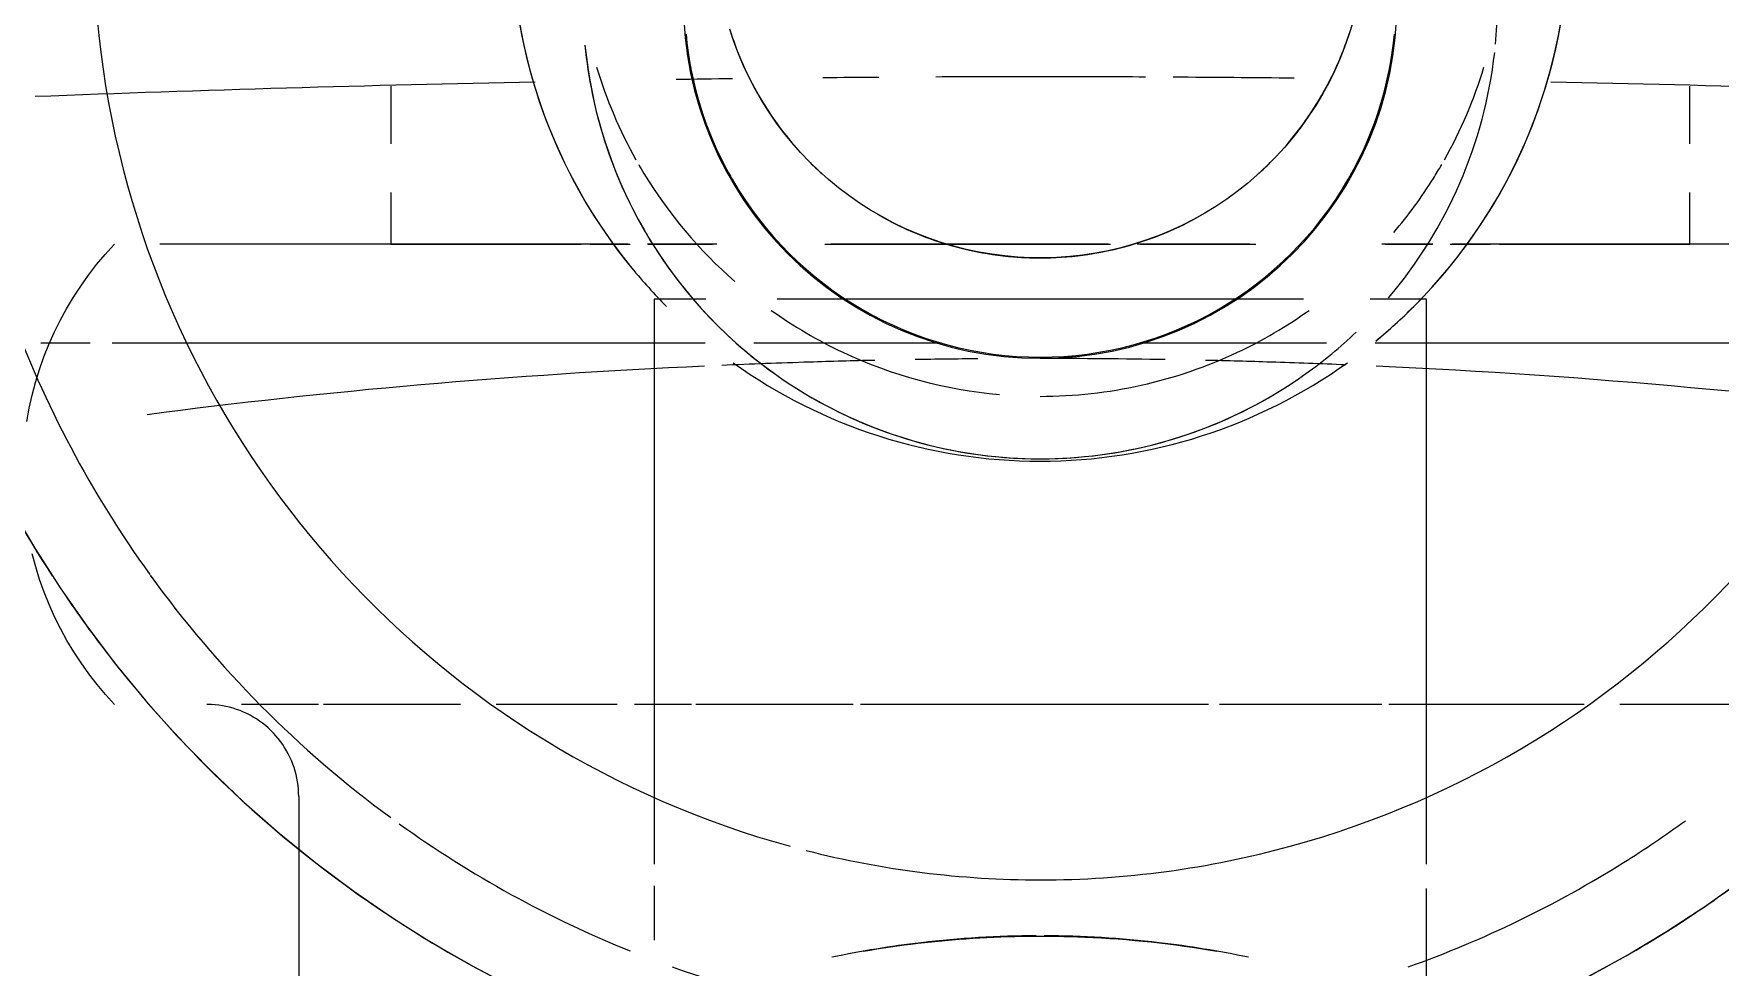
# Model space of a CAD drawing. Header units: millimetres. Extents: x -4000 to 187956, y -58990 to 162485.
# Drawn here: x 158734.39 to 158775.87, y 1800.05 to 1823.01 of the extents above; entities that cross this region are included whole.
import ezdxf

# ---------------------------------------------------------------- set-up
doc = ezdxf.new("R2010")
doc.units = ezdxf.units.MM
doc.layers.add('P-SANR-FIXT', color=6, linetype='Continuous', lineweight=9)

# ---------------------------------------------------------------- blocks, each defined once
blk = doc.blocks.new('C307 - C307-V895-FFS - TANG 1')
at = {"layer": 'P-SANR-FIXT', "color": 254}
for p, q in [((18.24, 94.245), (18.24, 105.726)), ((18.24, 94.245), (18.242, 94.155)), ((18.242, 94.155), (18.247, 94.064)), ((18.247, 94.064), (18.256, 93.974)), ((18.256, 93.974), (18.269, 93.885)), ((18.269, 93.885), (18.285, 93.795)), ((18.285, 93.795), (18.305, 93.707)), ((18.305, 93.707), (18.328, 93.62)), ((18.328, 93.62), (18.355, 93.533)), ((22.768, 91.981), (22.99, 91.739)), ((22.99, 91.739), (23.201, 91.488)), ((23.201, 91.488), (23.403, 91.229)), ((23.403, 91.229), (23.594, 90.962)), ((23.594, 90.962), (23.774, 90.688)), ((23.774, 90.688), (23.943, 90.406)), ((23.943, 90.406), (24.101, 90.118)), ((24.101, 90.118), (24.247, 89.824)), ((24.247, 89.824), (24.381, 89.525)), ((24.381, 89.525), (24.503, 89.22)), ((24.503, 89.22), (24.613, 88.91)), ((24.613, 88.91), (24.71, 88.597)), ((24.71, 88.597), (24.795, 88.28)), ((-8.258, 83.089), (-20.059, 83.089)), ((20.059, 83.089), (8.258, 83.089)), ((22.799, 83.089), (20.059, 83.089)), ((24.574, 83.089), (23.37, 83.089)), ((-8.227, 82.012), (-8.118, 82.012)), ((-6.474, 82.012), (0, 82.012)), ((0, 82.012), (6.474, 82.012))]:
    blk.add_line(p, q, dxfattribs=at)
at = {"layer": 'P-SANR-FIXT', "color": 253}
for p, q in [((-9.5, 99.096), (-9.5, 96.509)), ((9.5, 96.442), (9.5, 97.779)), ((-9.5, 95.913), (-9.5, 82.012)), ((9.5, 82.012), (9.5, 95.913)), ((-9.5, 82.012), (-8.227, 82.012)), ((8.227, 82.012), (9.5, 82.012))]:
    blk.add_line(p, q, dxfattribs=at)
at = {"layer": 'P-SANR-FIXT', "color": 90}
for p, q in [((18.418, 93.364), (18.455, 93.281)), ((18.455, 93.281), (18.496, 93.2)), ((18.496, 93.2), (18.539, 93.12)), ((18.635, 92.967), (18.688, 92.893)), ((18.688, 92.893), (18.743, 92.822)), ((18.743, 92.822), (18.802, 92.752)), ((18.802, 92.752), (18.863, 92.685)), ((18.863, 92.685), (18.926, 92.621)), ((18.926, 92.621), (18.993, 92.559)), ((18.993, 92.559), (19.061, 92.5)), ((19.061, 92.5), (19.132, 92.444)), ((19.132, 92.444), (19.205, 92.391)), ((19.205, 92.391), (19.281, 92.34)), ((19.281, 92.34), (19.358, 92.293)), ((19.358, 92.293), (19.437, 92.248)), ((19.437, 92.248), (19.517, 92.207)), ((19.517, 92.207), (19.6, 92.17)), ((19.768, 92.104), (19.855, 92.076)), ((-17.634, 91.981), (-14.262, 91.981)), ((-17.634, 91.981), (-14.262, 91.981)), ((-13.383, 91.981), (-8.578, 91.981)), ((-13.383, 91.981), (-8.578, 91.981)), ((-8.402, 91.981), (-7.036, 91.981)), ((-8.402, 91.981), (-4.414, 91.981)), ((-6.05, 91.981), (-4.414, 91.981)), ((-4.139, 91.981), (0, 91.981)), ((-4.139, 91.981), (0, 91.981)), ((0.002, 91.981), (4.418, 91.981)), ((0.002, 91.981), (4.418, 91.981)), ((4.601, 91.981), (6.054, 91.981)), ((4.601, 91.981), (8.472, 91.981)), ((7.036, 91.981), (8.472, 91.981)), ((8.578, 91.981), (9.983, 91.981)), ((8.578, 91.981), (9.983, 91.981)), ((10.409, 91.981), (13.383, 91.981)), ((10.409, 91.981), (13.383, 91.981)), ((14.264, 91.981), (17.634, 91.981)), ((14.264, 91.981), (17.634, 91.981)), ((17.756, 91.981), (19.648, 91.981)), ((18.42, 91.981), (19.648, 91.981)), ((19.855, 92.076), (19.942, 92.052)), ((20.119, 92.014), (20.209, 92)), ((24.799, 84.378), (24.715, 84.061)), ((24.715, 84.061), (24.618, 83.747)), ((24.509, 83.437), (24.388, 83.132)), ((24.618, 83.747), (24.509, 83.437)), ((-15.507, 83.089), (-22.855, 83.089)), ((-8.242, 83.089), (-15.079, 83.089)), ((-4.256, 83.089), (-7.041, 83.089)), ((-4.253, 83.089), (-6.812, 83.089)), ((-2.443, 83.089), (-4.256, 83.089)), ((-2.443, 83.089), (-4.253, 83.089)), ((4.253, 83.089), (2.427, 83.089)), ((4.256, 83.089), (2.428, 83.089)), ((6.812, 83.089), (4.253, 83.089)), ((7.041, 83.089), (4.256, 83.089)), ((15.062, 83.089), (8.242, 83.089)), ((17.403, 83.089), (15.507, 83.089)), ((22.831, 83.089), (17.502, 83.089)), ((24.586, 83.089), (23.394, 83.089)), ((24.388, 83.132), (24.254, 82.832)), ((24.254, 82.832), (24.109, 82.538)), ((23.951, 82.25), (23.783, 81.968)), ((24.109, 82.538), (23.951, 82.25)), ((-8.227, 82.012), (-8.118, 82.012)), ((-6.474, 82.012), (0, 82.012)), ((0, 82.012), (6.474, 82.012)), ((-1.36, 80.884), (-1.043, 80.932)), ((1.189, 80.911), (1.505, 80.857)), ((23.212, 81.166), (23.001, 80.915)), ((-21.654, 80.66), (-10.136, 80.66)), ((-16.729, 80.66), (-13.735, 80.66)), ((-15.976, 80.66), (-15.976, 79.395)), ((-14.759, 80.66), (-15.976, 80.66)), ((-11.296, 80.66), (-15.976, 80.66)), ((-11.296, 80.66), (-13.283, 80.66)), ((-12.578, 80.66), (-11.517, 80.66)), ((-11.265, 80.66), (-10.136, 80.66)), ((-10.085, 80.66), (-11.08, 80.66)), ((-10.085, 80.66), (-11.08, 80.66)), ((-9.658, 80.66), (-8.402, 80.66)), ((-8.482, 80.66), (-9.651, 80.66)), ((-3.117, 80.66), (-5.3, 80.66)), ((-2.47, 80.66), (-5.3, 80.66)), ((-5.154, 80.66), (-3.01, 80.66)), ((-5.154, 80.66), (-2.382, 80.66)), ((-2.899, 80.456), (-2.598, 80.566)), ((-2.598, 80.566), (-2.294, 80.664)), ((-2.294, 80.664), (-1.985, 80.75)), ((-0.006, 80.66), (-1.731, 80.66)), ((-0.006, 80.66), (-1.731, 80.66)), ((-1.668, 80.66), (-0.005, 80.66)), ((-1.668, 80.66), (-0.005, 80.66)), ((5.3, 80.66), (0, 80.66)), ((5.3, 80.66), (0, 80.66)), ((0, 80.66), (5.154, 80.66)), ((0, 80.66), (5.154, 80.66)), ((1.505, 80.857), (1.818, 80.791)), ((1.818, 80.791), (2.128, 80.712)), ((2.128, 80.712), (2.434, 80.621)), ((2.434, 80.621), (2.737, 80.517)), ((7.958, 80.66), (9.658, 80.66)), ((9.651, 80.66), (8.059, 80.66)), ((11.073, 80.66), (10.085, 80.66)), ((11.073, 80.66), (10.085, 80.66)), ((10.136, 80.66), (11.256, 80.66)), ((10.136, 80.66), (21.654, 80.66)), ((13.283, 80.66), (11.296, 80.66)), ((15.976, 80.66), (11.296, 80.66)), ((11.517, 80.66), (12.578, 80.66)), ((13.735, 80.66), (16.729, 80.66)), ((15.976, 80.66), (14.759, 80.66)), ((15.976, 79.394), (15.976, 80.66)), ((16.729, 80.66), (18.42, 80.66)), ((18.621, 80.66), (21.654, 80.66)), ((-3.771, 80.056), (-3.485, 80.201)), ((-3.485, 80.201), (-3.195, 80.334)), ((-3.195, 80.334), (-2.899, 80.456)), ((3.329, 80.274), (3.617, 80.135)), ((3.617, 80.135), (3.9, 79.985)), ((-4.588, 79.554), (-4.322, 79.732)), ((-4.322, 79.732), (-4.05, 79.899)), ((-4.05, 79.899), (-3.771, 80.056)), ((3.9, 79.985), (4.176, 79.824)), ((4.176, 79.824), (4.446, 79.651)), ((-5.097, 79.166), (-4.847, 79.365)), ((-4.847, 79.365), (-4.588, 79.554)), ((4.446, 79.651), (4.708, 79.468)), ((4.708, 79.468), (4.963, 79.275)), ((4.963, 79.275), (5.21, 79.071)), ((-5.574, 78.739), (-5.34, 78.957)), ((-5.34, 78.957), (-5.097, 79.166)), ((5.21, 79.071), (5.448, 78.858)), ((5.448, 78.858), (5.678, 78.635)), ((-6.014, 78.275), (-5.799, 78.511)), ((-5.799, 78.511), (-5.574, 78.739)), ((5.678, 78.635), (5.899, 78.404)), ((-15.976, 78.191), (-15.976, 76.778)), ((-6.417, 77.778), (-6.221, 78.03)), ((-6.221, 78.03), (-6.014, 78.275)), ((5.899, 78.404), (6.111, 78.163)), ((15.976, 76.779), (15.976, 78.191)), ((-6.603, 77.517), (-6.417, 77.778)), ((-6.943, 76.975), (-6.778, 77.249)), ((-6.778, 77.249), (-6.603, 77.517)), ((6.685, 77.395), (6.855, 77.124)), ((-7.096, 76.694), (-6.943, 76.975)), ((6.855, 77.124), (7.015, 76.847)), ((7.015, 76.847), (7.163, 76.563)), ((-7.368, 76.115), (-7.238, 76.408)), ((-7.238, 76.408), (-7.096, 76.694)), ((7.163, 76.563), (7.3, 76.274)), ((-7.487, 75.818), (-7.368, 76.115)), ((-7.688, 75.211), (-7.594, 75.517)), ((-7.594, 75.517), (-7.487, 75.818)), ((7.538, 75.68), (7.639, 75.376))]:
    blk.add_line(p, q, dxfattribs=at)
at = {"layer": 'P-SANR-FIXT', "color": 250, "flags": 128}
for points in [[(-13.392, 98.723), (-14.41, 98.167), (-15.404, 97.57), (-16.375, 96.935), (-17.319, 96.261)], [(25.321, 87.137), (24.735, 88.138), (24.11, 89.115), (23.446, 90.067), (22.745, 90.99), (22.008, 91.886), (21.235, 92.751), (20.428, 93.584), (19.588, 94.384), (18.718, 95.151), (17.817, 95.881), (16.888, 96.576), (15.931, 97.232), (14.95, 97.85), (13.944, 98.428), (12.916, 98.965)]]:
    blk.add_lwpolyline(points, dxfattribs=at)
at = {"layer": 'P-SANR-FIXT', "color": 90, "flags": 128}
for points in [[(18.355, 93.533), (18.385, 93.448), (18.418, 93.364)], [(18.539, 93.12), (18.586, 93.043), (18.635, 92.967)], [(19.6, 92.17), (19.683, 92.135), (19.768, 92.104)], [(19.942, 92.052), (20.03, 92.031), (20.119, 92.014)], [(20.209, 92), (20.299, 91.99), (20.389, 91.984), (20.479, 91.981), (20.504, 91.981)], [(23.783, 81.968), (23.603, 81.693), (23.413, 81.426), (23.212, 81.166)], [(-1.043, 80.932), (-0.725, 80.967), (-0.406, 80.99)], [(-0.406, 80.99), (-0.086, 81), (0.234, 80.997)], [(0.234, 80.997), (0.553, 80.981), (0.872, 80.952), (1.189, 80.911)], [(23.001, 80.915), (22.779, 80.672), (22.768, 80.66)], [(-1.985, 80.75), (-1.674, 80.823), (-1.36, 80.884)], [(2.737, 80.517), (3.036, 80.402), (3.329, 80.274)], [(6.111, 78.163), (6.312, 77.915), (6.504, 77.659), (6.685, 77.395)], [(7.3, 76.274), (7.425, 75.979), (7.538, 75.68)]]:
    blk.add_lwpolyline(points, dxfattribs=at)
at = {"layer": 'P-SANR-FIXT', "color": 253}
for centre, radius, start, end in [((0, 73), 27, 70.4069, 90), ((0, 73), 29, 113.4386, 123.073), ((0, 73), 27, 109.5931, 122.1047), ((0, 73), 27, 54.2675, 68.0707), ((0, 73), 23.297, 105.3108, 234), ((0, 73), 23.297, 306, 74.6892), ((0, 73), 27, 35.8179, 53.718), ((0, 73), 29, 38.0932, 45.4104), ((0, 73), 27, 20.1353, 35.7833), ((0, 73), 29, 25.7174, 33.0547), ((0, 74.691), 11.25, 90, 120), ((0, 74.691), 11.25, 60, 90), ((0, 74.691), 11.25, 125.5272, 133.6949), ((0, 74.691), 11.25, 125.5272, 133.6949), ((0, 74.691), 11.25, 5.4905, 54.4728), ((0, 74.691), 11.25, 30.465, 54.4728), ((0, 73), 13, 129.4088, 195.8514), ((0, 74.691), 11.25, 139.5767, 173.5904), ((0, 74.691), 11.25, 139.5767, 173.5904), ((0, 73), 13, 344.1486, 39.3876), ((0, 74.691), 11.25, 5.4905, 30), ((0, 74.691), 11.25, 174.6435, 183.9413), ((0, 74.691), 11.25, 174.6435, 183.9413)]:
    blk.add_arc(centre, radius, start, end, dxfattribs=at)
at = {"layer": 'P-SANR-FIXT', "color": 250}
for centre, radius, start, end in [((0, 73), 29, 45.4104, 66.4109), ((0, 73), 29, 123.073, 132.2117), ((0, 73), 27, 122.1047, 126), ((0, 73), 29, 34.3074, 38.0932), ((0, 74.691), 11.25, 90, 125.5272), ((0, 74.691), 11.25, 54.4728, 90), ((0, 74.691), 8.778, 90, 270), ((0, 74.691), 8.778, 270, 90), ((0, 74.691), 11.25, 30, 30.465)]:
    blk.add_arc(centre, radius, start, end, dxfattribs=at)
at = {"layer": 'P-SANR-FIXT', "color": 90}
for centre, radius, start, end in [((0, 122.671), 25, 258.1747, 263.2521), ((0, 122.671), 25, 276.7479, 281.8253), ((0, 122.671), 25, 263.2928, 269.7855), ((0, 122.671), 25, 270.2284, 276.7203), ((0, 73), 13, 90, 125.541), ((0, 73), 13, 54.459, 90), ((0, 73), 11.405, 90, 115.1795), ((0, 73), 11.405, 90, 115.1795), ((0, 73), 11.405, 90, 115.1795), ((0, 73), 11.405, 64.8205, 84.9482), ((0, 73), 11.405, 64.8205, 84.9482), ((0, 73), 11.405, 64.8205, 84.9482), ((0, 74.691), 8.75, 90, 150), ((0, 74.691), 8.75, 30, 90), ((0, 73), 13, 129.4088, 135), ((0, 73), 11.405, 115.1795, 125.4614), ((0, 73), 11.405, 54.5386, 64.8205), ((0, 73), 13, 39.3876, 45), ((0, 73), 11.405, 31.2726, 48.798), ((0, 73), 8, 60, 105), ((0, 73), 8, 105, 120), ((0, 73), 11.405, 139.7289, 147.988), ((0, 73), 11.405, 147.988, 150), ((0, 73), 11.405, 147.988, 150), ((0, 73), 11.405, 147.988, 150), ((0, 74.691), 8.75, 151.1806, 174.7104), ((0, 74.691), 8.75, 150, 151.1806), ((0, 73), 8, 132.2071, 135), ((0, 73), 8, 45, 47.7929), ((0, 74.691), 8.75, 28.8194, 30), ((0, 74.691), 8.75, 5.2896, 28.8194), ((0, 73), 11.405, 30, 31.2726), ((0, 73), 11.405, 30, 31.2726), ((0, 73), 11.405, 30, 31.2726), ((0, 73), 11.405, 150.6808, 163.1167), ((0, 73), 11.405, 16.8833, 29.3192), ((0, 73), 8, 139.3925, 161.9835), ((0, 73), 8, 30, 40.6075), ((0, 73), 8, 18.0165, 30)]:
    blk.add_arc(centre, radius, start, end, dxfattribs=at)
at = {"layer": 'P-SANR-FIXT', "color": 254}
for radius, start, end in [(23.297, 90, 105.3108), (23.297, 75.6944, 90), (13, 90, 125.541), (13, 54.459, 90), (11.405, 115.1795, 125.4614), (11.405, 115.1795, 125.4614), (11.405, 54.5386, 64.8205), (11.405, 54.5386, 64.8205), (13, 135, 180), (13, 39.3876, 45), (11.405, 31.2726, 48.798), (11.405, 31.2726, 48.798), (13, 0, 39.3876), (11.405, 139.7289, 147.988), (11.405, 139.7289, 147.988), (11.405, 150.6808, 163.1167), (11.405, 150.6808, 163.1167), (11.405, 16.8833, 29.3192), (11.405, 16.8833, 29.3192)]:
    blk.add_arc((0, 73), radius, start, end, dxfattribs=at)
at = {"layer": 'P-SANR-FIXT', "color": 90}
blk.add_open_spline([(4.353, 98.053), (3.462, 97.895), (1.673, 97.686), (-1.299, 97.653), (-3.275, 97.865), (-4.341, 98.053)], degree=3, knots=[0.4444444, 0.4444444, 0.4444444, 0.4444444, 0.4791667, 0.5138889, 0.5555556, 0.5555556, 0.5555556, 0.5555556], dxfattribs=at)
at = {"layer": 'P-SANR-FIXT', "color": 253}
for points in [[(-23.413, 85.057), (-18.615, 84.369), (-13.494, 83.902), (-8.261, 83.663)], [(8.26, 83.663), (12.971, 83.878), (17.593, 84.278), (21.969, 84.858)], [(-24.727, 77.033), (-20.668, 76.877), (-16.614, 76.758), (-12.564, 76.677)], [(12.426, 76.675), (16.477, 76.756), (20.576, 76.875), (24.723, 77.033)]]:
    blk.add_open_spline(points, degree=3, dxfattribs=at)
at = {"layer": 'P-SANR-FIXT', "color": 254}
for points in [[(-7.518, 83.631), (-6.907, 83.605), (-6.293, 83.583), (-5.679, 83.564)], [(5.678, 83.564), (6.398, 83.586), (7.116, 83.613), (7.832, 83.644)]]:
    blk.add_open_spline(points, degree=3, dxfattribs=at)
at = {"layer": 'P-SANR-FIXT', "color": 90}
for points in [[(-5.679, 83.564), (-5.142, 83.547), (-4.605, 83.532), (-4.067, 83.52)], [(-3.077, 83.501), (-2.055, 83.484), (-1.032, 83.475), (-0.008, 83.475)], [(1.534, 83.482), (2.048, 83.486), (2.563, 83.492), (3.076, 83.501)], [(4.067, 83.52), (4.605, 83.532), (5.142, 83.547), (5.678, 83.564)], [(-6.25, 76.581), (-5.256, 76.57), (-4.262, 76.562), (-3.268, 76.556)], [(-2.593, 76.552), (-1.728, 76.548), (-0.864, 76.545), (0, 76.544)], [(0, 76.544), (0.854, 76.545), (1.711, 76.547), (2.57, 76.551)], [(3.967, 76.56), (4.427, 76.563), (4.888, 76.567), (5.349, 76.571)], [(7.566, 76.595), (8.029, 76.601), (8.494, 76.607), (8.959, 76.614)]]:
    blk.add_open_spline(points, degree=3, dxfattribs=at)
blk = doc.blocks.new('C307 - C307-V948-FFS - TANG 1')
at = {"layer": 'P-SANR-FIXT', "color": 254}
for p, q in [((18.24, 94.245), (18.24, 105.726)), ((18.24, 94.245), (18.242, 94.155)), ((18.242, 94.155), (18.247, 94.064)), ((18.247, 94.064), (18.256, 93.974)), ((18.256, 93.974), (18.269, 93.885)), ((18.269, 93.885), (18.285, 93.795)), ((18.285, 93.795), (18.305, 93.707)), ((18.305, 93.707), (18.328, 93.62)), ((18.328, 93.62), (18.355, 93.533)), ((22.768, 91.981), (22.99, 91.739)), ((22.99, 91.739), (23.201, 91.488)), ((23.201, 91.488), (23.403, 91.229)), ((23.403, 91.229), (23.594, 90.962)), ((23.594, 90.962), (23.774, 90.688)), ((23.774, 90.688), (23.943, 90.406)), ((23.943, 90.406), (24.101, 90.118)), ((24.101, 90.118), (24.247, 89.824)), ((24.247, 89.824), (24.381, 89.525)), ((24.381, 89.525), (24.503, 89.22)), ((24.503, 89.22), (24.613, 88.91)), ((24.613, 88.91), (24.71, 88.597)), ((24.71, 88.597), (24.795, 88.28)), ((-8.258, 83.089), (-20.059, 83.089)), ((20.059, 83.089), (8.258, 83.089)), ((22.799, 83.089), (20.059, 83.089)), ((24.574, 83.089), (23.37, 83.089)), ((-8.227, 82.012), (-8.118, 82.012)), ((-6.474, 82.012), (0, 82.012)), ((0, 82.012), (6.474, 82.012))]:
    blk.add_line(p, q, dxfattribs=at)
at = {"layer": 'P-SANR-FIXT', "color": 253}
for p, q in [((-9.5, 99.096), (-9.5, 96.509)), ((9.5, 96.442), (9.5, 97.779)), ((-9.5, 95.913), (-9.5, 82.012)), ((9.5, 82.012), (9.5, 95.913)), ((-9.5, 82.012), (-8.227, 82.012)), ((8.227, 82.012), (9.5, 82.012))]:
    blk.add_line(p, q, dxfattribs=at)
at = {"layer": 'P-SANR-FIXT', "color": 90}
for p, q in [((18.355, 93.533), (18.385, 93.448)), ((18.385, 93.448), (18.418, 93.364)), ((18.418, 93.364), (18.455, 93.281)), ((18.455, 93.281), (18.496, 93.2)), ((18.496, 93.2), (18.539, 93.12)), ((18.539, 93.12), (18.586, 93.043)), ((18.586, 93.043), (18.635, 92.967)), ((18.635, 92.967), (18.688, 92.893)), ((18.688, 92.893), (18.743, 92.822)), ((18.926, 92.621), (18.993, 92.559)), ((18.993, 92.559), (19.061, 92.5)), ((19.061, 92.5), (19.132, 92.444)), ((19.132, 92.444), (19.205, 92.391)), ((19.205, 92.391), (19.281, 92.34)), ((19.281, 92.34), (19.358, 92.293)), ((19.358, 92.293), (19.437, 92.248)), ((19.437, 92.248), (19.517, 92.207)), ((19.517, 92.207), (19.6, 92.17)), ((19.6, 92.17), (19.683, 92.135)), ((19.683, 92.135), (19.768, 92.104)), ((19.768, 92.104), (19.855, 92.076)), ((-17.634, 91.981), (-14.262, 91.981)), ((-17.634, 91.981), (-14.262, 91.981)), ((-13.383, 91.981), (-8.578, 91.981)), ((-13.383, 91.981), (-8.578, 91.981)), ((-8.402, 91.981), (-7.036, 91.981)), ((-8.402, 91.981), (-4.414, 91.981)), ((-6.05, 91.981), (-4.414, 91.981)), ((-4.139, 91.981), (0, 91.981)), ((-4.139, 91.981), (0, 91.981)), ((0.002, 91.981), (4.418, 91.981)), ((0.002, 91.981), (4.418, 91.981)), ((4.601, 91.981), (6.054, 91.981)), ((4.601, 91.981), (8.472, 91.981)), ((7.036, 91.981), (8.472, 91.981)), ((8.578, 91.981), (9.983, 91.981)), ((8.578, 91.981), (9.983, 91.981)), ((10.409, 91.981), (13.383, 91.981)), ((10.409, 91.981), (13.383, 91.981)), ((14.264, 91.981), (17.634, 91.981)), ((14.264, 91.981), (17.634, 91.981)), ((17.756, 91.981), (19.648, 91.981)), ((18.42, 91.981), (19.648, 91.981)), ((19.855, 92.076), (19.942, 92.052)), ((19.942, 92.052), (20.03, 92.031)), ((20.03, 92.031), (20.119, 92.014)), ((20.119, 92.014), (20.209, 92)), ((20.209, 92), (20.299, 91.99)), ((20.299, 91.99), (20.389, 91.984)), ((20.389, 91.984), (20.479, 91.981)), ((20.479, 91.981), (20.504, 91.981)), ((-15.507, 83.089), (-22.855, 83.089)), ((-8.242, 83.089), (-15.079, 83.089)), ((-4.256, 83.089), (-7.041, 83.089)), ((-4.253, 83.089), (-6.812, 83.089)), ((-2.443, 83.089), (-4.256, 83.089)), ((-2.443, 83.089), (-4.253, 83.089)), ((4.253, 83.089), (2.427, 83.089)), ((4.256, 83.089), (2.428, 83.089)), ((6.812, 83.089), (4.253, 83.089)), ((7.041, 83.089), (4.256, 83.089)), ((15.062, 83.089), (8.242, 83.089)), ((17.403, 83.089), (15.507, 83.089)), ((22.831, 83.089), (17.502, 83.089)), ((24.586, 83.089), (23.394, 83.089)), ((24.388, 83.132), (24.254, 82.832)), ((24.254, 82.832), (24.109, 82.538)), ((23.951, 82.25), (23.783, 81.968)), ((24.109, 82.538), (23.951, 82.25)), ((-8.227, 82.012), (-8.118, 82.012)), ((-6.474, 82.012), (0, 82.012)), ((0, 82.012), (6.474, 82.012)), ((23.783, 81.968), (23.603, 81.693)), ((23.413, 81.426), (23.212, 81.166)), ((23.603, 81.693), (23.413, 81.426)), ((-1.36, 80.884), (-1.043, 80.932)), ((-1.043, 80.932), (-0.725, 80.967)), ((-0.725, 80.967), (-0.406, 80.99)), ((-0.406, 80.99), (-0.086, 81)), ((-0.086, 81), (0.234, 80.997)), ((0.234, 80.997), (0.553, 80.981)), ((0.553, 80.981), (0.872, 80.952)), ((0.872, 80.952), (1.189, 80.911)), ((1.189, 80.911), (1.505, 80.857)), ((23.001, 80.915), (22.779, 80.672)), ((23.212, 81.166), (23.001, 80.915)), ((-21.654, 80.66), (-13.383, 80.66)), ((-16.729, 80.66), (-13.735, 80.66)), ((-15.976, 80.66), (-15.976, 79.395)), ((-14.759, 80.66), (-15.976, 80.66)), ((-11.296, 80.66), (-15.976, 80.66)), ((-13.383, 80.66), (-10.136, 80.66)), ((-11.296, 80.66), (-13.283, 80.66)), ((-12.578, 80.66), (-11.517, 80.66)), ((-11.265, 80.66), (-10.136, 80.66)), ((-10.085, 80.66), (-11.08, 80.66)), ((-10.085, 80.66), (-11.08, 80.66)), ((-9.658, 80.66), (-8.402, 80.66)), ((-8.482, 80.66), (-9.651, 80.66)), ((-3.117, 80.66), (-5.3, 80.66)), ((-2.47, 80.66), (-5.3, 80.66)), ((-5.154, 80.66), (-3.01, 80.66)), ((-5.154, 80.66), (-2.382, 80.66)), ((-2.899, 80.456), (-2.598, 80.566)), ((-2.598, 80.566), (-2.294, 80.664)), ((-2.294, 80.664), (-1.985, 80.75)), ((-1.985, 80.75), (-1.674, 80.823)), ((-0.006, 80.66), (-1.731, 80.66)), ((-0.006, 80.66), (-1.731, 80.66)), ((-1.674, 80.823), (-1.36, 80.884)), ((-1.668, 80.66), (-0.005, 80.66)), ((-1.668, 80.66), (-0.005, 80.66)), ((5.3, 80.66), (0, 80.66)), ((5.3, 80.66), (0, 80.66)), ((0, 80.66), (5.154, 80.66)), ((0, 80.66), (5.154, 80.66)), ((1.505, 80.857), (1.818, 80.791)), ((1.818, 80.791), (2.128, 80.712)), ((2.128, 80.712), (2.434, 80.621)), ((2.434, 80.621), (2.737, 80.517)), ((2.737, 80.517), (3.036, 80.402)), ((7.958, 80.66), (9.658, 80.66)), ((9.651, 80.66), (8.059, 80.66)), ((11.073, 80.66), (10.085, 80.66)), ((11.073, 80.66), (10.085, 80.66)), ((10.136, 80.66), (11.256, 80.66)), ((10.136, 80.66), (13.383, 80.66)), ((13.283, 80.66), (11.296, 80.66)), ((15.976, 80.66), (11.296, 80.66)), ((11.517, 80.66), (12.578, 80.66)), ((13.383, 80.66), (21.654, 80.66)), ((13.735, 80.66), (16.729, 80.66)), ((15.976, 80.66), (14.759, 80.66)), ((15.976, 79.394), (15.976, 80.66)), ((16.729, 80.66), (18.42, 80.66)), ((18.621, 80.66), (21.654, 80.66)), ((22.779, 80.672), (22.768, 80.66)), ((-3.771, 80.056), (-3.485, 80.201)), ((-3.485, 80.201), (-3.195, 80.334)), ((-3.195, 80.334), (-2.899, 80.456)), ((3.036, 80.402), (3.329, 80.274)), ((3.329, 80.274), (3.617, 80.135)), ((3.617, 80.135), (3.9, 79.985)), ((-4.588, 79.554), (-4.322, 79.732)), ((-4.322, 79.732), (-4.05, 79.899)), ((-4.05, 79.899), (-3.771, 80.056)), ((3.9, 79.985), (4.176, 79.824)), ((4.176, 79.824), (4.446, 79.651)), ((-5.097, 79.166), (-4.847, 79.365)), ((-4.847, 79.365), (-4.588, 79.554)), ((4.446, 79.651), (4.708, 79.468)), ((4.708, 79.468), (4.963, 79.275)), ((4.963, 79.275), (5.21, 79.071)), ((-5.574, 78.739), (-5.34, 78.957)), ((-5.34, 78.957), (-5.097, 79.166)), ((5.21, 79.071), (5.448, 78.858)), ((5.448, 78.858), (5.678, 78.635)), ((-6.014, 78.275), (-5.799, 78.511)), ((-5.799, 78.511), (-5.574, 78.739)), ((-15.976, 78.191), (-15.976, 76.778)), ((-6.417, 77.778), (-6.221, 78.03)), ((-6.221, 78.03), (-6.014, 78.275)), ((6.111, 78.163), (6.312, 77.915)), ((15.976, 76.779), (15.976, 78.191)), ((-6.603, 77.517), (-6.417, 77.778)), ((6.312, 77.915), (6.504, 77.659)), ((6.504, 77.659), (6.685, 77.395)), ((-6.943, 76.975), (-6.778, 77.249)), ((-6.778, 77.249), (-6.603, 77.517)), ((6.685, 77.395), (6.855, 77.124)), ((-7.096, 76.694), (-6.943, 76.975)), ((6.855, 77.124), (7.015, 76.847)), ((7.015, 76.847), (7.163, 76.563)), ((-7.368, 76.115), (-7.238, 76.408)), ((-7.238, 76.408), (-7.096, 76.694)), ((7.163, 76.563), (7.3, 76.274)), ((-7.487, 75.818), (-7.368, 76.115)), ((7.3, 76.274), (7.425, 75.979)), ((7.425, 75.979), (7.538, 75.68)), ((-7.688, 75.211), (-7.594, 75.517)), ((-7.594, 75.517), (-7.487, 75.818)), ((7.538, 75.68), (7.639, 75.376))]:
    blk.add_line(p, q, dxfattribs=at)
at = {"layer": 'P-SANR-FIXT', "color": 250, "flags": 128}
for points in [[(-13.392, 98.723), (-14.41, 98.167), (-15.404, 97.57), (-16.375, 96.935), (-17.319, 96.261)], [(25.321, 87.137), (24.735, 88.138), (24.11, 89.115), (23.446, 90.067), (22.745, 90.99), (22.008, 91.886), (21.235, 92.751), (20.428, 93.584), (19.588, 94.384), (18.718, 95.151), (17.817, 95.881), (16.888, 96.576), (15.931, 97.232), (14.95, 97.85), (13.944, 98.428), (12.916, 98.965)]]:
    blk.add_lwpolyline(points, dxfattribs=at)
at = {"layer": 'P-SANR-FIXT', "color": 90, "flags": 128}
for points in [[(18.743, 92.822), (18.802, 92.752), (18.863, 92.685), (18.926, 92.621)], [(24.929, 85.021), (24.87, 84.698), (24.799, 84.378), (24.715, 84.061), (24.618, 83.747), (24.509, 83.437), (24.388, 83.132)], [(5.678, 78.635), (5.899, 78.404), (6.111, 78.163)]]:
    blk.add_lwpolyline(points, dxfattribs=at)
at = {"layer": 'P-SANR-FIXT', "color": 253}
for centre, radius, start, end in [((0, 73), 27, 70.4069, 90), ((0, 73), 29, 113.4386, 123.073), ((0, 73), 27, 109.5931, 122.1047), ((0, 73), 27, 54.2675, 68.0707), ((0, 73), 23.297, 105.3108, 234), ((0, 73), 23.297, 306, 74.6892), ((0, 73), 27, 35.8179, 53.718), ((0, 73), 29, 38.0932, 45.4104), ((0, 73), 27, 20.1353, 35.7833), ((0, 73), 29, 25.7174, 33.0547), ((0, 74.691), 11.25, 90, 120), ((0, 74.691), 11.25, 60, 90), ((0, 74.691), 11.25, 125.5272, 133.6949), ((0, 74.691), 11.25, 125.5272, 133.6949), ((0, 74.691), 11.25, 5.4905, 54.4728), ((0, 74.691), 11.25, 30.465, 54.4728), ((0, 73), 13, 129.4088, 195.8514), ((0, 74.691), 11.25, 139.5767, 173.5904), ((0, 74.691), 11.25, 139.5767, 173.5904), ((0, 73), 13, 344.1486, 39.3876), ((0, 74.691), 11.25, 5.4905, 30), ((0, 74.691), 11.25, 174.6435, 183.9413), ((0, 74.691), 11.25, 174.6435, 183.9413)]:
    blk.add_arc(centre, radius, start, end, dxfattribs=at)
at = {"layer": 'P-SANR-FIXT', "color": 250}
for centre, radius, start, end in [((0, 73), 29, 45.4104, 66.4109), ((0, 73), 29, 123.073, 132.2117), ((0, 73), 27, 122.1047, 126), ((0, 73), 29, 34.3074, 38.0932), ((0, 74.691), 11.25, 90, 125.5272), ((0, 74.691), 11.25, 54.4728, 90), ((0, 74.691), 8.778, 90, 270), ((0, 74.691), 8.778, 270, 90), ((0, 74.691), 11.25, 30, 30.465)]:
    blk.add_arc(centre, radius, start, end, dxfattribs=at)
at = {"layer": 'P-SANR-FIXT', "color": 90}
for centre, radius, start, end in [((0, 122.671), 25, 258.1747, 263.2521), ((0, 122.671), 25, 276.7479, 281.8253), ((0, 122.671), 25, 263.2928, 269.7855), ((0, 122.671), 25, 270.2284, 276.7203), ((0, 73), 13, 90, 125.541), ((0, 73), 13, 54.459, 90), ((0, 73), 11.405, 90, 115.1795), ((0, 73), 11.405, 90, 115.1795), ((0, 73), 11.405, 90, 115.1795), ((0, 73), 11.405, 64.8205, 84.9482), ((0, 73), 11.405, 64.8205, 84.9482), ((0, 73), 11.405, 64.8205, 84.9482), ((0, 74.691), 8.75, 90, 150), ((0, 74.691), 8.75, 30, 90), ((0, 73), 13, 129.4088, 135), ((0, 73), 11.405, 115.1795, 125.4614), ((0, 73), 11.405, 54.5386, 64.8205), ((0, 73), 13, 39.3876, 45), ((0, 73), 11.405, 31.2726, 48.798), ((0, 73), 8, 90, 105), ((0, 73), 8, 75, 90), ((0, 73), 8, 105, 120), ((0, 73), 8, 60, 75), ((0, 73), 11.405, 139.7289, 147.988), ((0, 73), 11.405, 147.988, 150), ((0, 73), 11.405, 147.988, 150), ((0, 73), 11.405, 147.988, 150), ((0, 74.691), 8.75, 151.1806, 174.7104), ((0, 74.691), 8.75, 150, 151.1806), ((0, 73), 8, 132.2071, 135), ((0, 73), 8, 45, 47.7929), ((0, 74.691), 8.75, 28.8194, 30), ((0, 74.691), 8.75, 5.2896, 28.8194), ((0, 73), 11.405, 30, 31.2726), ((0, 73), 11.405, 30, 31.2726), ((0, 73), 11.405, 30, 31.2726), ((0, 73), 11.405, 150.6808, 163.1167), ((0, 73), 11.405, 16.8833, 29.3192), ((0, 73), 8, 139.3925, 150), ((0, 73), 8, 30, 40.6075), ((0, 73), 8, 150, 161.9835), ((0, 73), 8, 18.0165, 30)]:
    blk.add_arc(centre, radius, start, end, dxfattribs=at)
at = {"layer": 'P-SANR-FIXT', "color": 254}
for radius, start, end in [(23.297, 90, 105.3108), (23.297, 75.6944, 90), (13, 90, 125.541), (13, 54.459, 90), (11.405, 115.1795, 125.4614), (11.405, 115.1795, 125.4614), (11.405, 54.5386, 64.8205), (11.405, 54.5386, 64.8205), (13, 135, 180), (13, 39.3876, 45), (11.405, 31.2726, 48.798), (11.405, 31.2726, 48.798), (13, 0, 39.3876), (11.405, 139.7289, 147.988), (11.405, 139.7289, 147.988), (11.405, 150.6808, 163.1167), (11.405, 150.6808, 163.1167), (11.405, 16.8833, 29.3192), (11.405, 16.8833, 29.3192)]:
    blk.add_arc((0, 73), radius, start, end, dxfattribs=at)
at = {"layer": 'P-SANR-FIXT', "color": 90}
blk.add_open_spline([(4.353, 98.053), (3.462, 97.895), (1.673, 97.686), (-1.299, 97.653), (-3.275, 97.865), (-4.341, 98.053)], degree=3, knots=[0.4444444, 0.4444444, 0.4444444, 0.4444444, 0.4791667, 0.5138889, 0.5555556, 0.5555556, 0.5555556, 0.5555556], dxfattribs=at)
at = {"layer": 'P-SANR-FIXT', "color": 253}
for points in [[(-23.413, 85.057), (-18.615, 84.369), (-13.494, 83.902), (-8.261, 83.663)], [(8.26, 83.663), (12.971, 83.878), (17.593, 84.278), (21.969, 84.858)], [(-24.727, 77.033), (-20.668, 76.877), (-16.614, 76.758), (-12.564, 76.677)], [(12.426, 76.675), (16.477, 76.756), (20.576, 76.875), (24.723, 77.033)]]:
    blk.add_open_spline(points, degree=3, dxfattribs=at)
at = {"layer": 'P-SANR-FIXT', "color": 254}
for points in [[(-7.518, 83.631), (-6.907, 83.605), (-6.293, 83.583), (-5.679, 83.564)], [(5.678, 83.564), (6.398, 83.586), (7.116, 83.613), (7.832, 83.644)]]:
    blk.add_open_spline(points, degree=3, dxfattribs=at)
at = {"layer": 'P-SANR-FIXT', "color": 90}
for points in [[(-5.679, 83.564), (-5.142, 83.547), (-4.605, 83.532), (-4.067, 83.52)], [(-3.077, 83.501), (-2.055, 83.484), (-1.032, 83.475), (-0.008, 83.475)], [(1.534, 83.482), (2.048, 83.486), (2.563, 83.492), (3.076, 83.501)], [(4.067, 83.52), (4.605, 83.532), (5.142, 83.547), (5.678, 83.564)], [(-6.25, 76.581), (-5.256, 76.57), (-4.262, 76.562), (-3.268, 76.556)], [(-2.593, 76.552), (-1.728, 76.548), (-0.864, 76.545), (0, 76.544)], [(0, 76.544), (0.854, 76.545), (1.711, 76.547), (2.57, 76.551)], [(3.967, 76.56), (4.427, 76.563), (4.888, 76.567), (5.349, 76.571)], [(7.566, 76.595), (8.029, 76.601), (8.494, 76.607), (8.959, 76.614)]]:
    blk.add_open_spline(points, degree=3, dxfattribs=at)
blk = doc.blocks.new('CMF2_NHAXUONG_A_rvt-1-FFS - TANG 1')
at = {"layer": 'P-SANR-FIXT', "color": 250, "lineweight": 9, "rotation": 180}
for name in ['C307 - C307-V895-FFS - TANG 1', 'C307 - C307-V948-FFS - TANG 1']:
    blk.add_blockref(name, (158759.145, 1898.501), dxfattribs=at)

msp = doc.modelspace()

# ---------------------------------------------------------------- block references
at = {"lineweight": 5}
msp.add_blockref('CMF2_NHAXUONG_A_rvt-1-FFS - TANG 1', (0, 0), dxfattribs=at)

doc.saveas('drawing.dxf')
